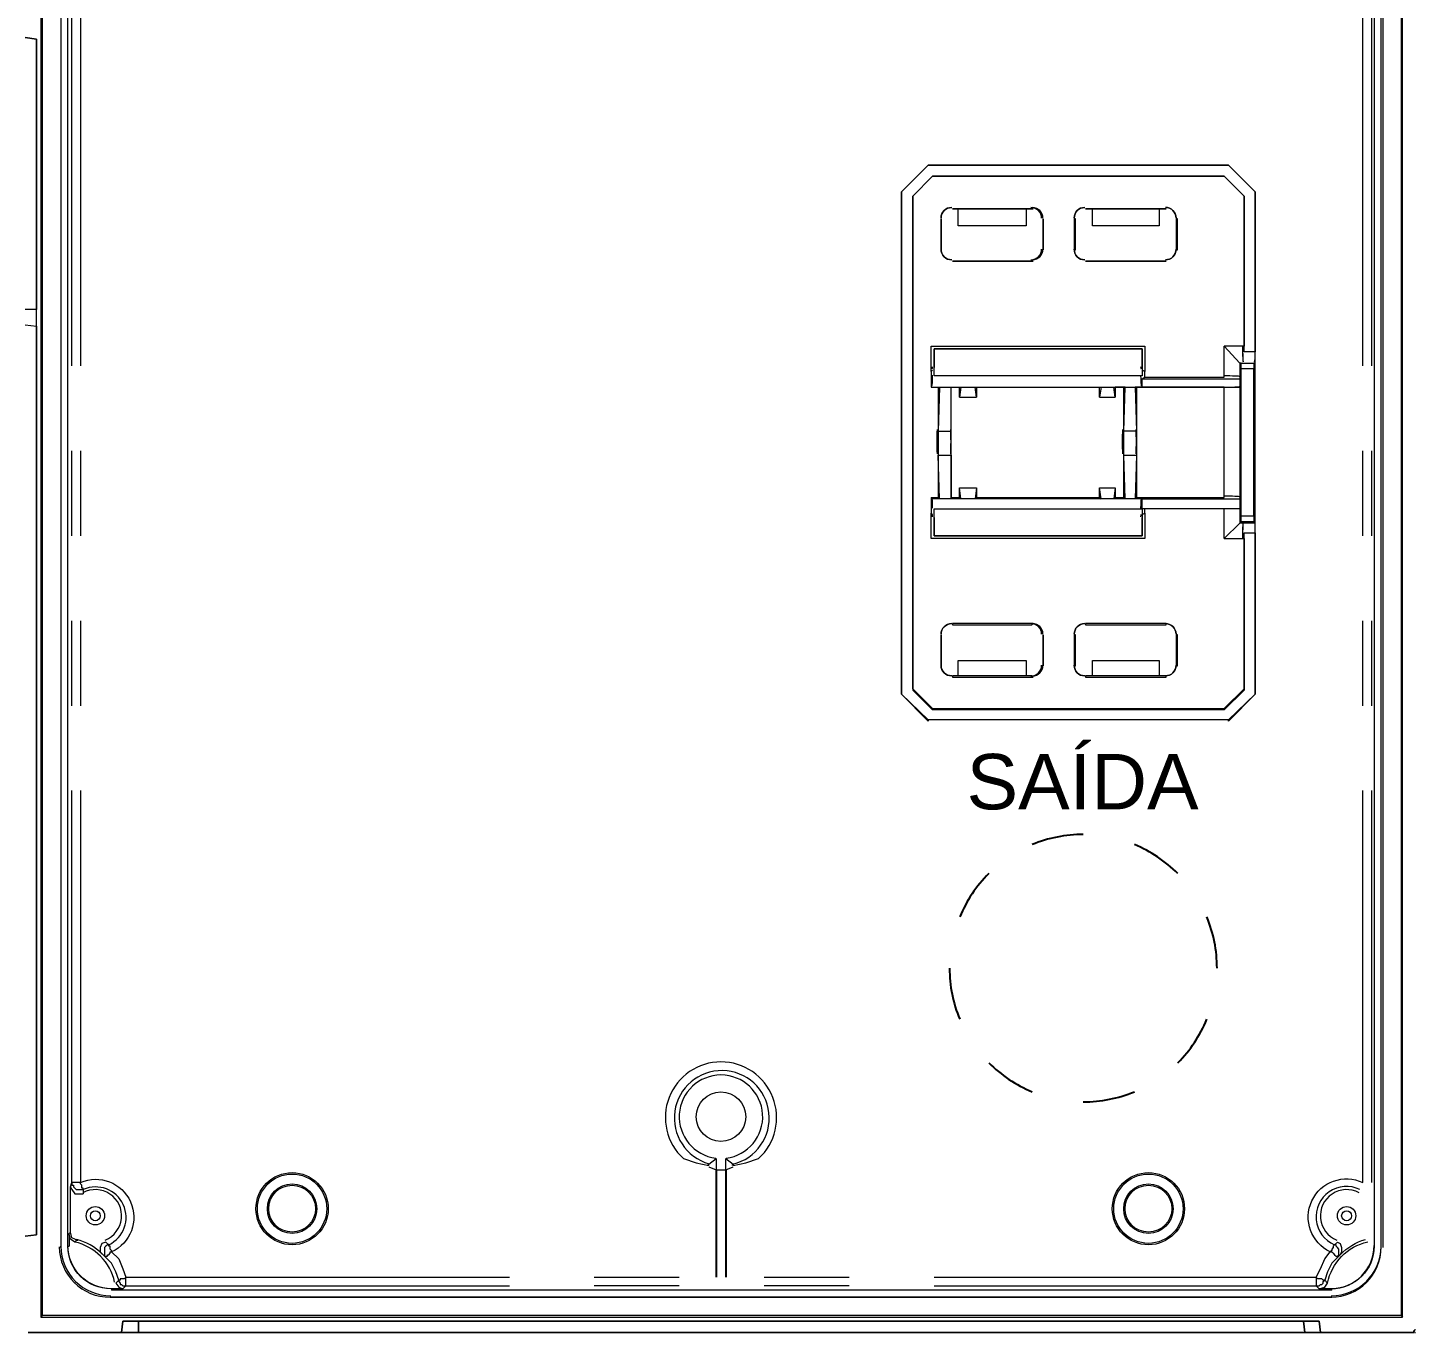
# Model space of a CAD drawing. Header units: millimetres. Extents: x 2788 to 2954, y 1337 to 1391.
# Drawn here: x 2907.961 to 2908.998, y 1350.414 to 1351.391 of the extents above; entities that cross this region are included whole.
import ezdxf

# ---------------------------------------------------------------- set-up
doc = ezdxf.new("R2010")
doc.units = ezdxf.units.MM
for name, color, linetype in [('PDF_0', 7, 'Continuous'), ('PDF_Texto', 7, 'Continuous'), ('PDF_VPORTS', 7, 'Continuous')]:
    doc.layers.add(name, color=color, linetype=linetype)
doc.styles.add('PDF Arial', font='arial.ttf')

msp = doc.modelspace()

# ---------------------------------------------------------------- linework, layer by layer
at = {"layer": 'PDF_0', "lineweight": 15}
for points in [[(2907.9714, 1352.4185), (2907.9714, 1350.4277)], [(2908.9874, 1352.4185), (2908.9874, 1350.4277), (2908.9885, 1350.4266), (2908.9885, 1352.4111)], [(2907.9703, 1352.4111), (2907.9703, 1350.4266)], [(2907.9852, 1352.3222), (2907.9852, 1350.4785)], [(2908.9726, 1352.3222), (2908.9737, 1352.3222), (2908.9737, 1350.4785)], [(2907.9587, 1351.1685), (2907.9672, 1351.1675), (2907.9672, 1350.488), (2907.9587, 1350.487), (2907.9672, 1350.488), (2907.9672, 1351.1675), (2907.9672, 1351.1802), (2907.9672, 1351.3823), (2907.9587, 1351.3834), (2907.9672, 1351.3823), (2907.9672, 1351.1802), (2907.9587, 1351.1802)], [(2908.6339, 1351.2881), (2908.8583, 1351.2881), (2908.6339, 1351.2881)], [(2908.8583, 1351.2881), (2908.8784, 1351.268), (2908.8583, 1351.2881)], [(2908.6223, 1351.2649), (2908.6371, 1351.2797), (2908.6223, 1351.2649)], [(2908.6371, 1351.2797), (2908.8551, 1351.2797), (2908.6371, 1351.2797)], [(2908.8551, 1351.2797), (2908.87, 1351.2649), (2908.8551, 1351.2797)], [(2908.6223, 1350.8965), (2908.6223, 1351.2649), (2908.6223, 1350.8955)], [(2908.8774, 1351.0214), (2908.8784, 1351.0204), (2908.87, 1351.0204), (2908.8668, 1351.0204), (2908.8551, 1351.0087), (2908.87, 1351.0087), (2908.87, 1350.8965), (2908.87, 1350.8955), (2908.87, 1351.013), (2908.8784, 1351.013), (2908.8784, 1350.8923), (2908.8784, 1351.268), (2908.8784, 1351.1484), (2908.87, 1351.1484), (2908.87, 1351.2649), (2908.87, 1351.1527), (2908.8551, 1351.1527)], [(2908.707, 1351.2553), (2908.707, 1351.2426), (2908.6562, 1351.2426), (2908.6562, 1351.2553)], [(2908.8065, 1351.2553), (2908.8065, 1351.2426), (2908.7567, 1351.2426), (2908.7567, 1351.2553)], [(2908.6435, 1351.2246), (2908.6435, 1351.2479), (2908.6435, 1351.2246)], [(2908.7197, 1351.2246), (2908.7197, 1351.2479), (2908.7197, 1351.2246)], [(2908.6519, 1351.2162), (2908.6519, 1351.2162)], [(2908.7514, 1351.2162), (2908.7514, 1351.2162)], [(2908.6361, 1351.1336), (2908.6361, 1351.1527), (2908.7959, 1351.1527), (2908.7959, 1351.1336)], [(2908.7938, 1351.1368), (2908.7938, 1351.1506), (2908.6382, 1351.1506), (2908.6382, 1351.1368)], [(2908.7959, 1351.1294), (2908.8551, 1351.1294), (2908.8551, 1351.1527), (2908.8668, 1351.14), (2908.87, 1351.14), (2908.8784, 1351.14), (2908.8774, 1351.14)], [(2908.8678, 1351.14), (2908.8774, 1351.14), (2908.8774, 1351.1357), (2908.8678, 1351.1357), (2908.8678, 1351.14), (2908.8668, 1351.14), (2908.8668, 1351.1294), (2908.8668, 1351.1283), (2908.8668, 1351.122), (2908.8668, 1351.0394), (2908.8668, 1351.0384), (2908.8668, 1351.031), (2908.8668, 1351.0204), (2908.8678, 1351.0214), (2908.8678, 1351.0257), (2908.8678, 1351.1357)], [(2908.8678, 1351.0257), (2908.8774, 1351.0257), (2908.8774, 1351.1357)], [(2908.6371, 1351.1347), (2908.6361, 1351.1336), (2908.6361, 1351.122), (2908.6371, 1351.122), (2908.6424, 1351.122), (2908.6509, 1351.122), (2908.6583, 1351.122), (2908.6689, 1351.122), (2908.7631, 1351.122), (2908.7726, 1351.122), (2908.7811, 1351.122), (2908.7885, 1351.122), (2908.7938, 1351.122), (2908.7938, 1351.1283), (2908.7959, 1351.1294), (2908.7959, 1351.1336), (2908.7938, 1351.1347)], [(2908.7938, 1351.1283), (2908.8668, 1351.1283)], [(2908.6361, 1351.122), (2908.6414, 1351.122), (2908.6424, 1351.122), (2908.6414, 1351.0892), (2908.6509, 1351.0892), (2908.6509, 1351.122), (2908.6572, 1351.122), (2908.6583, 1351.122), (2908.6572, 1351.1146), (2908.6699, 1351.1146), (2908.6689, 1351.122), (2908.6699, 1351.122), (2908.762, 1351.122), (2908.7631, 1351.122), (2908.762, 1351.1146), (2908.7736, 1351.1146)], [(2908.6414, 1351.122), (2908.6414, 1351.0394), (2908.6424, 1351.0384), (2908.6414, 1351.0712), (2908.6509, 1351.0712), (2908.6509, 1351.0384), (2908.6509, 1351.0394), (2908.6572, 1351.0394), (2908.6583, 1351.0384), (2908.6572, 1351.0468), (2908.6699, 1351.0468), (2908.6689, 1351.0384), (2908.6699, 1351.0394), (2908.762, 1351.0394), (2908.7631, 1351.0384), (2908.762, 1351.0468), (2908.7736, 1351.0468), (2908.7726, 1351.0384), (2908.7736, 1351.0394), (2908.78, 1351.0394), (2908.7811, 1351.0384), (2908.78, 1351.0712), (2908.7895, 1351.0712), (2908.7885, 1351.0384), (2908.7895, 1351.0394), (2908.8551, 1351.0394), (2908.8551, 1351.122), (2908.7895, 1351.122), (2908.7885, 1351.122), (2908.7895, 1351.0892), (2908.78, 1351.0892), (2908.7811, 1351.122), (2908.78, 1351.122), (2908.7736, 1351.122)], [(2908.6509, 1351.0394), (2908.6509, 1351.122)], [(2908.6572, 1351.1146), (2908.6572, 1351.122)], [(2908.6699, 1351.122), (2908.6699, 1351.1146)], [(2908.762, 1351.1146), (2908.762, 1351.122)], [(2908.78, 1351.0394), (2908.78, 1351.122)], [(2908.7895, 1351.122), (2908.7895, 1351.0394)], [(2908.7938, 1351.122), (2908.8668, 1351.122)], [(2908.6572, 1351.0394), (2908.6572, 1351.0468)], [(2908.6699, 1351.0468), (2908.6699, 1351.0394)], [(2908.762, 1351.0394), (2908.762, 1351.0468)], [(2908.7736, 1351.0468), (2908.7736, 1351.0394)], [(2908.8668, 1351.031), (2908.7938, 1351.031), (2908.7938, 1351.0384), (2908.7885, 1351.0384), (2908.7811, 1351.0384), (2908.7726, 1351.0384), (2908.7631, 1351.0384), (2908.6689, 1351.0384), (2908.6583, 1351.0384), (2908.6509, 1351.0384), (2908.6424, 1351.0384), (2908.6371, 1351.0384), (2908.6361, 1351.0394), (2908.6361, 1351.0278), (2908.6371, 1351.0267)], [(2908.6361, 1351.0394), (2908.6414, 1351.0394)], [(2908.7938, 1351.0384), (2908.8668, 1351.0384)], [(2908.7959, 1351.0278), (2908.7959, 1351.0087), (2908.6361, 1351.0087), (2908.6361, 1351.0278)], [(2908.6382, 1351.0246), (2908.6382, 1351.0108), (2908.6382, 1351.031), (2908.7938, 1351.031), (2908.7938, 1351.0108), (2908.7938, 1351.0246)], [(2908.7938, 1351.0267), (2908.7959, 1351.0278), (2908.7959, 1351.031)], [(2908.8551, 1351.0087), (2908.8551, 1351.031)], [(2908.8774, 1351.0257), (2908.8774, 1351.0214), (2908.8678, 1351.0214)], [(2908.7938, 1351.0108), (2908.6382, 1351.0108), (2908.7938, 1351.0108)], [(2908.6435, 1350.9368), (2908.6435, 1350.9368)], [(2908.6435, 1350.9135), (2908.6435, 1350.9368), (2908.6435, 1350.9135)], [(2908.7197, 1350.9368), (2908.7197, 1350.9368)], [(2908.6562, 1350.9061), (2908.6562, 1350.9177), (2908.707, 1350.9177), (2908.707, 1350.9061)], [(2908.7567, 1350.9061), (2908.7567, 1350.9177), (2908.8065, 1350.9177), (2908.8065, 1350.9061)], [(2908.7197, 1350.9135), (2908.7197, 1350.9135)], [(2908.6625, 1350.9061), (2908.6625, 1350.9061)], [(2908.87, 1350.8965), (2908.8551, 1350.8817), (2908.8551, 1350.8807), (2908.87, 1350.8955)], [(2908.8583, 1350.8733), (2908.8784, 1350.8923), (2908.8583, 1350.8722), (2908.8583, 1350.8733), (2908.6339, 1350.8733), (2908.6339, 1350.8722), (2908.6138, 1350.8923), (2908.6339, 1350.8733)], [(2908.6371, 1350.8817), (2908.8551, 1350.8817)], [(2908.8551, 1350.8807), (2908.6371, 1350.8807)], [(2908.4508, 1350.5452), (2908.4604, 1350.542), (2908.4699, 1350.5399), (2908.4699, 1350.5409), (2908.4752, 1350.5452), (2908.4752, 1350.5367), (2908.4826, 1350.5367), (2908.4826, 1350.5452), (2908.4879, 1350.5409), (2908.4879, 1350.5399), (2908.4974, 1350.542), (2908.5069, 1350.5452)], [(2908.4699, 1350.5388), (2908.4752, 1350.5367), (2908.4826, 1350.5367), (2908.4879, 1350.5388)], [(2907.9979, 1350.4838), (2907.9936, 1350.4859), (2907.9926, 1350.4901), (2907.9926, 1350.524), (2907.9936, 1350.5219), (2907.9957, 1350.5187), (2907.9989, 1350.5187), (2908.0021, 1350.5187)], [(2908.019, 1350.4827), (2908.0159, 1350.4817), (2908.0148, 1350.4785), (2908.0148, 1350.4753), (2908.0169, 1350.4732)], [(2908.9356, 1350.4467), (2908.0233, 1350.4467)], [(2908.9356, 1350.4414), (2908.9356, 1350.4414)], [(2908.9874, 1350.4277), (2907.9714, 1350.4277), (2907.9703, 1350.4266), (2908.9885, 1350.4266)], [(2908.9271, 1350.415), (2908.9261, 1350.4235), (2908.9144, 1350.4235), (2908.0434, 1350.4235), (2908.0317, 1350.4235), (2908.0307, 1350.415)], [(2908.997, 1350.415), (2907.9608, 1350.415)]]:
    msp.add_lwpolyline(points, dxfattribs=at)
for points in [[(2908.0227, 1350.4478, -0.41421), (2907.9905, 1350.4795), (2907.9905, 1352.3169), (2907.9852, 1352.3222), (2907.9852, 1350.4795, 0.414101), (2908.0227, 1350.4425)], [(2908.9351, 1350.4425, 0.414101), (2908.9726, 1350.4795), (2908.9726, 1352.3222), (2908.9673, 1352.3169), (2908.9673, 1350.4795, -0.41421), (2908.9356, 1350.4478), (2908.9261, 1350.4478), (2908.9303, 1350.4489), (2908.9324, 1350.452, -0.292489), (2908.9625, 1350.4829)], [(2908.6405, 1351.0904, 0.011486), (2908.6403, 1351.0812, 0.011486), (2908.6405, 1351.0721)], [(2908.6507, 1351.0721, 0.011486), (2908.6509, 1351.0812, 0.011486), (2908.6507, 1351.0904)], [(2908.7791, 1351.0904, 0.011486), (2908.7789, 1351.0812, 0.011486), (2908.7791, 1351.0721)], [(2908.7893, 1351.0721, 0.011486), (2908.7895, 1351.0812, 0.011486), (2908.7893, 1351.0904)], [(2908.0255, 1350.4526, 0.292489), (2907.9957, 1350.4827), (2907.9926, 1350.4848), (2907.9915, 1350.488), (2907.9915, 1350.4795)], [(2908.9398, 1350.4827), (2908.9419, 1350.4817), (2908.943, 1350.4785), (2908.943, 1350.4753), (2908.9419, 1350.4732, -0.134814), (2908.9608, 1350.4846)], [(2907.9841, 1350.479, 0.414101), (2908.0222, 1350.4414), (2908.9356, 1350.4414), (2908.0233, 1350.4414)], [(2908.0264, 1350.452), (2908.0286, 1350.4489), (2908.0317, 1350.4478), (2908.0233, 1350.4478, -0.41421), (2907.9905, 1350.4801)], [(2908.998, 1350.4145, 0.414215), (2908.9964, 1350.416, 0.414215), (2908.998, 1350.4176)]]:
    msp.add_lwpolyline(points, format="xyb", dxfattribs=at)
at = {"layer": 'PDF_0', "lineweight": 0}
for points in [[(2908.0021, 1351.4395), (2908.0021, 1351.4363), (2908.001, 1351.4374), (2908, 1351.4374), (2907.9989, 1351.4374), (2907.9979, 1351.4374), (2907.9968, 1351.4363), (2907.9957, 1351.4363), (2907.9947, 1351.4353), (2907.9947, 1351.4342), (2907.9936, 1351.4331), (2907.9936, 1351.4321), (2907.9936, 1351.431), (2908, 1351.431), (2908, 1351.1379)], [(2907.9936, 1351.1379), (2907.9936, 1351.431), (2907.9926, 1351.4342)], [(2908.9652, 1351.4342), (2908.9652, 1351.431), (2908.9652, 1351.1379)], [(2907.9936, 1351.0108), (2907.9936, 1351.0743)], [(2908, 1351.0743), (2908, 1351.0108)], [(2908.9589, 1351.0108), (2908.9589, 1351.0743)], [(2908.9652, 1351.0743), (2908.9652, 1351.0108)], [(2907.9936, 1350.8838), (2907.9936, 1350.9473)], [(2908, 1350.9473), (2908, 1350.8838)], [(2908.9589, 1350.8838), (2908.9589, 1350.9473)], [(2908.9652, 1350.9473), (2908.9652, 1350.8838)], [(2907.9926, 1350.524), (2907.9936, 1350.5272), (2907.9936, 1350.8203)], [(2908, 1350.8203), (2908, 1350.5272), (2907.9936, 1350.5272), (2907.9936, 1350.5261), (2907.9936, 1350.5251), (2907.9947, 1350.5251), (2907.9947, 1350.524), (2907.9957, 1350.5229), (2907.9968, 1350.5219), (2907.9979, 1350.5219), (2907.9989, 1350.5219), (2908, 1350.5219), (2908.001, 1350.5219), (2908.0021, 1350.5219), (2908.0021, 1350.5187)], [(2908.9652, 1350.8203), (2908.9652, 1350.5272)], [(2907.9915, 1350.488), (2907.9915, 1350.4891), (2907.9926, 1350.4901)], [(2907.9979, 1350.4838), (2907.9968, 1350.4838), (2907.9957, 1350.4827)], [(2908.6382, 1350.4563), (2908.9239, 1350.4563), (2908.9239, 1350.4499), (2908.925, 1350.4499), (2908.9261, 1350.4499), (2908.9271, 1350.451), (2908.9282, 1350.451), (2908.9292, 1350.452), (2908.9292, 1350.4531), (2908.9303, 1350.4541), (2908.9292, 1350.4541), (2908.9282, 1350.4552), (2908.9271, 1350.4552), (2908.9261, 1350.4552), (2908.925, 1350.4552), (2908.9239, 1350.4563), (2908.9271, 1350.4626), (2908.9303, 1350.47), (2908.9345, 1350.4753), (2908.9356, 1350.4753), (2908.9366, 1350.4743), (2908.9377, 1350.4732), (2908.9388, 1350.4721), (2908.9398, 1350.4711), (2908.9398, 1350.4721), (2908.9409, 1350.4732), (2908.9409, 1350.4743), (2908.9409, 1350.4753), (2908.9409, 1350.4764), (2908.9409, 1350.4774), (2908.9398, 1350.4785), (2908.9388, 1350.4795), (2908.9388, 1350.4806), (2908.9377, 1350.4806), (2908.9398, 1350.4827)], [(2907.9852, 1350.4785), (2907.9852, 1350.4795)], [(2907.9905, 1350.4795), (2907.9915, 1350.4795)], [(2908.0264, 1350.452), (2908.0286, 1350.4541), (2908.0286, 1350.4531), (2908.0296, 1350.452), (2908.0296, 1350.451), (2908.0307, 1350.451), (2908.0317, 1350.4499), (2908.0328, 1350.4499), (2908.0338, 1350.4499), (2908.0338, 1350.4563), (2908.0328, 1350.4552), (2908.0317, 1350.4552), (2908.0307, 1350.4552), (2908.0296, 1350.4552), (2908.0296, 1350.4541), (2908.0286, 1350.4541), (2908.0264, 1350.4605), (2908.0233, 1350.4668), (2908.019, 1350.4711), (2908.0169, 1350.4732)], [(2908.9419, 1350.4732), (2908.9398, 1350.4711), (2908.9356, 1350.4668), (2908.9324, 1350.4605), (2908.9303, 1350.4541), (2908.9324, 1350.452)], [(2908.3842, 1350.4563), (2908.4477, 1350.4563)], [(2908.5112, 1350.4563), (2908.5747, 1350.4563)], [(2908.0233, 1350.4414), (2908.0222, 1350.4414)], [(2908.0233, 1350.4478), (2908.0233, 1350.4467)], [(2908.0317, 1350.4478), (2908.0338, 1350.4499), (2908.3207, 1350.4499)], [(2908.4477, 1350.4499), (2908.3842, 1350.4499)], [(2908.5747, 1350.4499), (2908.5112, 1350.4499)], [(2908.6382, 1350.4499), (2908.9239, 1350.4499), (2908.9261, 1350.4478)], [(2908.9356, 1350.4467), (2908.9356, 1350.4478)], [(2908.0434, 1350.4235), (2908.0434, 1350.415)], [(2908.9155, 1350.415), (2908.9144, 1350.4235)]]:
    msp.add_lwpolyline(points, dxfattribs=at)
for points in [[(2908.9589, 1351.1379), (2908.9589, 1351.431, -1.526621)], [(2908.9567, 1350.5219, 1.030959), (2908.9377, 1350.4806), (2908.9366, 1350.4795), (2908.9366, 1350.4785), (2908.9356, 1350.4774), (2908.9356, 1350.4764), (2908.9345, 1350.4753, -1), (2908.9589, 1350.5272), (2908.9589, 1350.8203)], [(2908.019, 1350.4827), (2908.0211, 1350.4806), (2908.0201, 1350.4806), (2908.019, 1350.4795), (2908.018, 1350.4785), (2908.018, 1350.4774), (2908.018, 1350.4764), (2908.018, 1350.4753), (2908.018, 1350.4743), (2908.018, 1350.4732), (2908.018, 1350.4721), (2908.019, 1350.4711), (2908.019, 1350.4721), (2908.0201, 1350.4721), (2908.0201, 1350.4732), (2908.0211, 1350.4732), (2908.0222, 1350.4743), (2908.0222, 1350.4753), (2908.0233, 1350.4753), (2908.0233, 1350.4764), (2908.0222, 1350.4774), (2908.0222, 1350.4785), (2908.0222, 1350.4795), (2908.0211, 1350.4795), (2908.0211, 1350.4806, 0.989095), (2908.0021, 1350.5219), (2908.0021, 1350.5229), (2908.001, 1350.5229), (2908.001, 1350.524), (2908.001, 1350.5251), (2908, 1350.5261), (2908, 1350.5272, -0.990944), (2908.0233, 1350.4753), (2908.0286, 1350.47), (2908.0317, 1350.4626), (2908.0338, 1350.4563), (2908.3207, 1350.4563)]]:
    msp.add_lwpolyline(points, format="xyb", dxfattribs=at)
at = {"layer": 'PDF_0', "lineweight": 15}
for points in [[(2908.6138, 1350.8923), (2908.6138, 1351.268), (2908.6339, 1351.2881), (2908.6138, 1351.268)], [(2908.7123, 1351.2553), (2908.6519, 1351.2553), (2908.6541, 1351.2553), (2908.6562, 1351.2553), (2908.707, 1351.2553), (2908.7101, 1351.2553), (2908.7112, 1351.2553)], [(2908.8117, 1351.2553), (2908.7514, 1351.2553), (2908.7535, 1351.2553), (2908.7567, 1351.2553), (2908.8065, 1351.2553), (2908.8096, 1351.2553)], [(2908.743, 1351.2479), (2908.743, 1351.2246), (2908.744, 1351.2246), (2908.744, 1351.2479)], [(2908.8202, 1351.2246), (2908.8202, 1351.2479), (2908.8192, 1351.2479), (2908.8192, 1351.2246)], [(2908.6519, 1351.2162), (2908.7123, 1351.2162), (2908.7112, 1351.2162)], [(2908.8117, 1351.2162), (2908.7514, 1351.2162)], [(2908.6382, 1351.1506), (2908.7938, 1351.1506), (2908.7938, 1351.1304), (2908.6382, 1351.1304)], [(2908.7736, 1351.1146), (2908.7726, 1351.122), (2908.7736, 1351.122)], [(2908.7123, 1350.9452), (2908.6519, 1350.9452), (2908.6519, 1350.9442), (2908.7112, 1350.9442)], [(2908.8117, 1350.9452), (2908.7514, 1350.9452), (2908.7514, 1350.9442), (2908.8117, 1350.9442)], [(2908.7197, 1350.9135), (2908.7197, 1350.9368)], [(2908.744, 1350.9135), (2908.744, 1350.9368), (2908.743, 1350.9368), (2908.743, 1350.9135)], [(2908.8202, 1350.9368), (2908.8192, 1350.9368), (2908.8192, 1350.9135), (2908.8202, 1350.9135)], [(2908.6371, 1350.8817), (2908.6223, 1350.8965), (2908.6223, 1350.8955), (2908.6371, 1350.8807)], [(2908.6519, 1350.905), (2908.7123, 1350.905), (2908.7112, 1350.9061), (2908.7101, 1350.9061), (2908.707, 1350.9061), (2908.6562, 1350.9061), (2908.6541, 1350.9061), (2908.6519, 1350.9061)], [(2908.7514, 1350.9061), (2908.7514, 1350.905), (2908.8117, 1350.905), (2908.8117, 1350.9061), (2908.8096, 1350.9061), (2908.8065, 1350.9061), (2908.7567, 1350.9061), (2908.7535, 1350.9061)], [(2908.0307, 1350.415), (2908.0317, 1350.4235), (2908.0434, 1350.4235), (2908.9144, 1350.4235), (2908.9261, 1350.4235), (2908.9271, 1350.415), (2908.9261, 1350.4235), (2908.9144, 1350.4235), (2908.0434, 1350.4235), (2908.0317, 1350.4235)], [(2907.9608, 1350.415), (2908.997, 1350.415)], [(2908.997, 1350.415), (2907.9608, 1350.415)]]:
    msp.add_lwpolyline(points, close=True, dxfattribs=at)
for points in [[(2908.6514, 1351.2564, 0.414101), (2908.6435, 1351.2485, -0.414101)], [(2908.7509, 1351.2564, 0.414101), (2908.743, 1351.2485, -0.414101)], [(2908.8192, 1351.2485, 0.414101), (2908.8112, 1351.2564, -0.414101)], [(2908.6435, 1351.2252, 0.414101), (2908.6514, 1351.2172, -0.414101)], [(2908.743, 1351.2252, 0.414101), (2908.7509, 1351.2172, -0.414101)], [(2908.8112, 1351.2172, 0.414101), (2908.8192, 1351.2252, -0.414101)], [(2908.6514, 1350.9452, 0.414101), (2908.6435, 1350.9373, -0.414101)], [(2908.7509, 1350.9452, 0.414101), (2908.743, 1350.9373, -0.414101)], [(2908.8192, 1350.9373, 0.414101), (2908.8112, 1350.9452, -0.414101)], [(2908.6435, 1350.914, 0.414101), (2908.6514, 1350.9061, -0.414101)], [(2908.743, 1350.914, 0.414101), (2908.7509, 1350.9061, -0.414101)], [(2908.8112, 1350.9061, 0.414101), (2908.8192, 1350.914, -0.414101)]]:
    msp.add_lwpolyline(points, format="xyb", close=True, dxfattribs=at)
at = {"layer": 'PDF_0', "lineweight": 25}
for points in [[(2908.4752, 1350.5367), (2908.4752, 1350.4563)], [(2908.4826, 1350.5367), (2908.4826, 1350.4563)]]:
    msp.add_lwpolyline(points, dxfattribs=at)
at = {"layer": 'PDF_0', "lineweight": 0}
for points in [[(2908.0434, 1350.415), (2908.0434, 1350.4235)], [(2908.9144, 1350.4235), (2908.9155, 1350.415)]]:
    msp.add_lwpolyline(points, close=True, dxfattribs=at)
at = {"layer": 'PDF_0', "lineweight": 15}
for centre, radius in [((2908.4789, 1350.5764), 0.0185), ((2908.4789, 1350.5764), 0.0185), ((2908.1582, 1350.5076), 0.027), ((2908.1582, 1350.5076), 0.0259), ((2908.7985, 1350.5076), 0.027), ((2908.7985, 1350.5076), 0.0259), ((2908.1582, 1350.5076), 0.0185), ((2908.1582, 1350.5076), 0.0175), ((2908.7985, 1350.5076), 0.0185), ((2908.7985, 1350.5076), 0.0175), ((2908.0111, 1350.5023), 0.00688), ((2908.0111, 1350.5023), 0.0037), ((2908.9467, 1350.5023), 0.00688), ((2908.9467, 1350.5023), 0.0037)]:
    msp.add_circle(centre, radius, dxfattribs=at)
for centre, radius, start, end in [((2908.7107, 1351.2484), 0.00794, 0.011, 89.989), ((2908.7117, 1351.2484), 0.00794, 0.011, 89.989), ((2908.7107, 1351.2252), 0.00794, 270.011, 359.989), ((2908.7117, 1351.2252), 0.00794, 270.011, 359.989), ((2908.7107, 1350.9373), 0.00794, 0.011, 89.989), ((2908.7117, 1350.9373), 0.00794, 0.011, 89.989), ((2908.7107, 1350.914), 0.00794, 270.011, 359.989), ((2908.7117, 1350.914), 0.00794, 270.011, 359.989), ((2908.4789, 1350.5764), 0.0312, 277.0916, 262.9084), ((2908.0111, 1350.5023), 0.0196, 292.0713, 118.2299), ((2908.9467, 1350.5023), 0.0196, 61.7701, 247.9287), ((2907.9867, 1350.4441), 0.0418, 45.1154, 75.8274), ((2908.935, 1350.4801), 0.0323, 270.0004, 359.9996), ((2908.935, 1350.479), 0.0376, 270.011, 359.989)]:
    msp.add_arc(centre, radius, start, end, dxfattribs=at)
at = {"layer": 'PDF_0', "lineweight": 0}
for centre, radius, start, end in [((2908.4789, 1350.5758), 0.0416, 312.4353, 227.5647), ((2908.4795, 1350.5754), 0.0355, 283.6336, 254.4289)]:
    msp.add_arc(centre, radius, start, end, dxfattribs=at)
at = {"layer": 'PDF_0', "lineweight": 15}
for points in [[(2908.8689, 1351.1532), (2908.8689, 1351.1465), (2908.8691, 1351.1411), (2908.8694, 1351.141)], [(2908.8689, 1351.149), (2908.8689, 1351.1446), (2908.8691, 1351.1411), (2908.8694, 1351.141)], [(2908.8779, 1351.141), (2908.8782, 1351.1411), (2908.8784, 1351.1446), (2908.8784, 1351.149)], [(2908.6366, 1351.1357), (2908.6369, 1351.1357), (2908.6371, 1351.1364), (2908.6371, 1351.1373)], [(2908.7927, 1351.1373), (2908.7927, 1351.1364), (2908.7929, 1351.1357), (2908.7932, 1351.1357)], [(2908.6366, 1351.123), (2908.6369, 1351.123), (2908.6371, 1351.1266), (2908.6371, 1351.131)], [(2908.7927, 1351.131), (2908.7927, 1351.1266), (2908.7929, 1351.123), (2908.7932, 1351.123)], [(2908.8668, 1351.1299), (2908.8667, 1351.1302), (2908.8613, 1351.1304), (2908.8546, 1351.1304)], [(2908.8546, 1351.122), (2908.8613, 1351.122), (2908.8667, 1351.1222), (2908.8668, 1351.1225)], [(2908.6371, 1351.0315), (2908.6371, 1351.0359), (2908.6369, 1351.0394), (2908.6366, 1351.0394)], [(2908.7932, 1351.0394), (2908.7929, 1351.0394), (2908.7927, 1351.0359), (2908.7927, 1351.0315)], [(2908.8668, 1351.04), (2908.8667, 1351.0402), (2908.8613, 1351.0405), (2908.8546, 1351.0405)], [(2908.6371, 1351.0251), (2908.6371, 1351.026), (2908.6369, 1351.0267), (2908.6366, 1351.0267)], [(2908.7932, 1351.0267), (2908.7929, 1351.0267), (2908.7927, 1351.026), (2908.7927, 1351.0251)], [(2908.8694, 1351.0214), (2908.8691, 1351.0214), (2908.8689, 1351.0178), (2908.8689, 1351.0135)], [(2908.8694, 1351.0214), (2908.8691, 1351.0214), (2908.8689, 1351.0159), (2908.8689, 1351.0093)], [(2908.8784, 1351.0135), (2908.8784, 1351.0178), (2908.8782, 1351.0214), (2908.8779, 1351.0214)], [(2908.469, 1350.541), (2908.4691, 1350.5403), (2908.4693, 1350.5399), (2908.4694, 1350.5399)], [(2908.4874, 1350.5399), (2908.4875, 1350.5399), (2908.4876, 1350.5403), (2908.4877, 1350.541)]]:
    msp.add_open_spline(points, degree=3, dxfattribs=at)
at = {"layer": 'PDF_VPORTS', "lineweight": 25}
for start, end in [(90, 112.5001), (44.9999, 67.5002), (134.9999, 157.5002), (360, 22.5001), (180, 202.5001), (314.9999, 337.5002), (224.9999, 247.5002), (270, 292.5001)]:
    msp.add_arc((2908.7498, 1350.6875), 0.1, start, end, dxfattribs=at)

# ---------------------------------------------------------------- texts
at = {"layer": 'PDF_Texto', "insert": (2908.6625, 1350.8057), "char_height": 0.0414, "attachment_point": 7, "style": 'PDF Arial'}
msp.add_mtext('SAÍDA', dxfattribs=at)

doc.saveas('drawing.dxf')
